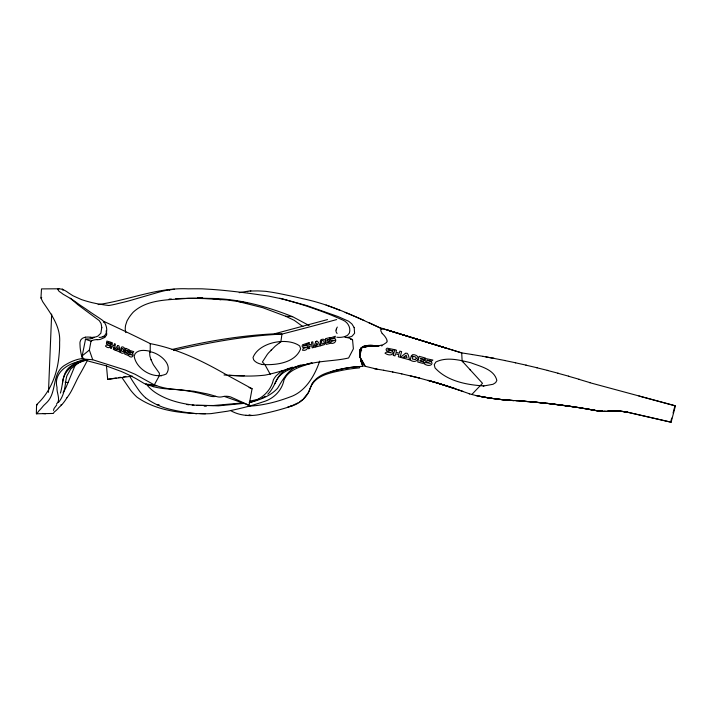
<?xml version="1.0" encoding="UTF-8"?>
<svg xmlns="http://www.w3.org/2000/svg" width="711" height="711" viewBox="0 0 711 711"><rect width="100%" height="100%" fill="white"/><g stroke="black" fill="none" stroke-linecap="round" stroke-linejoin="round"><path stroke-width="1.07" d="M56.551 403.946C61.11 400.044 56.4 392.712 57.013 387.397C53.476 373.79 66.114 364.441 78.023 361.837M145.675 384.144L154.358 384.767L159.246 375.87L159.397 373.248L153.505 364.912A42.216 23.632 33.1 0 1 152.643 363.25C151.061 359.659 148.608 355.047 150.208 351.341L150.261 343.635L141.569 339.325A1195.698 219.512 11.8 0 0 107.281 322.99L103.815 321.408L103.406 322.154M85.516 337.227L85.16 337.298A25.365 15.509 -89.1 0 0 82.307 338.392L80.761 339.974L80.076 341.875A4.382 2.293 -88.8 0 0 79.952 343.475L80.139 347.324A37.807 23.116 -89.1 0 0 82.307 358.46L78.326 359.259A142.689 74.628 -88.8 0 0 65.847 364.601C51.556 372.04 57.271 391.077 47.513 401.759A329.389 104.801 -88.3 0 1 44.251 404.941L43.282 405.928A401.431 80.894 -88 0 1 38.59 411.198L36.99 413.615A86.946 6.595 -87.8 0 1 36.35 413.722L36.572 404.692C50.57 391.921 57.582 373.559 59.102 354.585A42.811 18.21 -88.5 0 0 59.617 342.284C60.764 326.625 50.908 313.835 42.687 301.695L40.945 297.98L41.505 288.897L58.942 288.79M48.464 392.312L51.663 314.075M60.399 393.085C63.386 383.771 61.928 371.569 71.535 365.685A150.51 62.124 -88.5 0 1 75.837 362.717L77.632 361.837A146.759 74.593 -88.8 0 1 84.689 359.259M62.47 383.673C62.719 374.457 69.127 366.752 77.463 363.348A175.439 89.168 -88.8 0 1 85.231 360.53L86.431 360.219M470.3 369.96L469.767 369.382M336.019 330.313L336.33 329.122M153.336 386.66L144.431 383.62L136.174 378.714A487.888 282.151 -85.8 0 0 121.252 371.462L105.601 365.667L89.159 361.312L83.374 359.073L82.192 355.838L85.56 339.111A30.253 18.619 -86.5 0 1 87.942 338.987A28.751 17.695 -86.5 0 0 90.812 338.756L94.225 337.432M227.333 375.23L252.085 388.757L249.054 405.252L230.782 397.014A75.89 33.026 -83.8 0 0 228.764 396.498L228.08 396.382A72.469 32.048 -83.9 0 0 222.525 396.711L222.019 396.836A54.205 24.352 -84 0 1 216.348 396.489L216.082 396.409A656.537 302.539 -84.2 0 0 207.256 393.912L193.854 391.246L176.63 389.557A258.075 134.797 -85 0 1 167.405 388.499L165.53 388.135A261.728 140.502 -85.2 0 1 158.029 386.206L153.132 384.242L135.303 374.359L125.252 370.022L92.723 359.739L89.346 350.07L90.999 341.182L91.648 340.782M101.789 327.469L100.855 333.237L97.869 336.143A20.343 15.882 -80.5 0 1 90.253 337.227M361.268 361.801L361.464 360.957M270.216 374.244L264.981 364.734L262.412 361.979L267.336 354.371A42.216 19.944 -31.5 0 1 268.598 352.843L275.273 346.106L280.872 341.751L281.956 334.099L293.767 331.05A1195.698 176.586 -6.8 0 0 336.65 319.568M149.701 352.46L149.897 351.723C158.411 352.647 173.715 364.13 166.276 373.959C154.083 380.003 136.05 369.178 134.175 356.14L135.223 353.465C139.027 349.314 145.284 350.185 150.208 351.341M381.931 328.358L461.697 352.878L462.141 361.037L482.502 383.318L471.873 394.427M461.217 352.825L472.531 354.576M476.281 395.618L469.127 393.778M360.939 349.492L361.464 347.528L367.685 346.319A30.253 30.226 -72.8 0 1 371.56 346.293A28.92 28.884 -73 0 0 362.486 347.146M364.139 364.334L359.597 356.442L361.935 347.626L368.174 346.373A30.253 30.226 -77.6 0 1 372.04 346.346A28.769 28.733 -77.4 0 0 376.679 346.257L383.185 344.711L386.695 342.409A2.986 2.986 0 0 0 387.051 341.253M670.624 422.201L671.708 418.095M673.059 412.975L674.952 405.794L638.896 396.018M627.146 412.202A73.455 72.62 -75.9 0 0 610.242 411.074L607.612 411.242A53.503 53.076 -76 0 0 608.723 411.189A72.469 71.464 -75.8 0 1 620.987 411.314L622.534 411.473A75.89 74.735 -75.8 0 1 627.155 412.176L671.113 422.21L675.45 405.803L589.481 382.607M262.715 364.583C259.471 363.863 255.693 362.797 253.658 359.828L253.018 357.562C258.813 342.258 287.226 336.747 299.704 345.964L300.637 348.763C295.252 363.054 275.557 365.472 262.11 364.45M319.683 361.135C314.946 374.946 306.61 389.877 292.577 396C278.099 401.617 262.946 405.785 247.33 406.203M267.86 394.178C276.25 386.251 276.792 371.364 289.928 368.076M53.441 410.398L54.116 408.381L56.729 404.941M303.401 398.889L308.378 392.596L311.471 385.113A19.428 16.086 -83.9 0 1 312.28 383.638C318.75 373.035 332.295 371.444 343.271 368.654A146.759 137.134 -83.9 0 1 359.597 366.52L362.903 366.343A37.807 36.732 -83.9 0 1 360.281 357.589M310.236 388.224C307.294 397.929 298.247 405.03 288.444 406.834M75.544 364.316L67.198 384.615A48.783 16.815 -87 0 1 63.137 392.579M274.917 383.673C279.165 371.062 293.67 367.383 305.135 364.503M359.97 366.503L359.464 367.916L357.251 368.102A175.439 163.921 -83.9 0 0 342.915 370.155C330.793 372.777 314.662 375.132 310.058 388.73M151.212 360.166L151.034 359.615M360.077 356.309A37.807 36.732 -83.9 0 1 359.917 355.029L359.739 351.163A4.355 4.07 -83.9 0 1 360.024 349.572L361.224 347.732L363.739 346.293A25.365 24.645 -83.9 0 1 368.316 345.439L369.258 345.377A24.841 24.707 6.1 0 1 374.901 345.733A20.343 20.228 6.1 0 0 378.981 346.061M62.39 289.733L62.435 289.199L59.315 288.835A581.411 41.985 -87.5 0 0 58.222 288.835L57.787 289.421A518.017 30.413 -87.8 0 1 58.755 290.968L59.502 291.643A655.729 119.715 -88 0 1 62.995 294.141L71.784 299.242A758.13 306.574 -88.5 0 1 78.37 303.926L80.698 305.561A683.102 342.711 -88.7 0 1 90.928 312.529L93.665 314.36A634.319 374.359 -89 0 1 102.26 320.11C106.801 323.585 108.979 332.935 103.53 336.41A21.961 12.958 -89 0 1 99.105 337.37M311.471 385.113L312.28 383.638M58.355 402.542C63.812 396.391 64.959 387.833 65.945 379.985A19.428 5.786 -88.2 0 1 66.923 375.764L70.816 368.858L78.894 362.681A145.826 73.162 -88.7 0 1 84.076 360.388M380.812 329.006L381.46 328.26L461.697 352.896M66.941 397.778L65.456 400.071A91.915 31.675 -87 0 1 62.55 403.866L61.804 404.71A97.363 33.559 -87 0 1 59.511 406.959L58.826 407.625A112.978 23.481 -87.3 0 1 57.298 409.367A224.205 46.597 -87.3 0 1 54.24 411.962A268.971 19.428 -87.5 0 1 53.316 413.455L36.563 413.775M89.346 350.07L82.192 355.838M381.94 328.331L381.292 329.086A2.986 2.977 0 0 0 380.812 330.873L382.216 333.539M271.131 350.008L271.664 349.492M40.945 297.98L41.736 297.349M97.3 339.654A28.769 17.811 -86.5 0 0 100.189 339.423L104.259 337.707L106.454 335.316A2.986 1.813 -86.3 0 0 106.703 334.152M302.85 399.413L299.784 401.751M280.898 341.742L279.414 342.826M281.84 370.733L276.206 375.764A19.428 19.357 69.7 0 0 273.344 379.985C270.669 391.628 260.546 400 249.17 402.595M265.256 396.276L261.701 398.48M297.936 402.897L292.621 405.403M42.731 413.473L45.557 413.775M336.854 337.227A21.961 20.157 88 0 0 345.279 336.419L345.43 336.356M301.029 364.965C289.048 367.942 283.325 378.732 277.521 388.33C270.233 396.214 259.639 400.009 249.463 402.542M247.375 291.723L247.819 291.537M361.935 347.626L362.966 347.252A28.92 28.884 -77.4 0 1 372.04 346.381A28.751 28.733 -77.6 0 0 376.679 346.239M290.746 367.774L292.381 367.152M345.315 336.41L347.546 335.29L349.368 333.103C351.056 327.744 347.901 322.172 342.924 320.11A634.319 582.211 88 0 0 329.433 314.36L324.749 312.529A683.102 652.014 86.3 0 0 305.019 305.561L299.775 303.926A758.13 743.83 82.8 0 0 283.52 299.242L268.811 296.132L255.036 294.141A655.729 654.831 -49.2 0 0 235.448 291.643L229.306 290.968A518.017 510.631 -76.6 0 0 212.109 289.421L202.226 288.835A581.411 555.655 -81.6 0 0 188.193 288.835C157.193 287.297 128.327 300.291 98.136 304.592M290.239 406.185L291.821 405.661M287.999 406.834L289.421 406.425M327.513 319.577L274.366 333.832C239.847 335.548 205.675 341.467 172.106 349.501M306.503 364.156L308.592 363.623M239.216 292.674L248.93 291.039L257.746 290.915A581.411 328.633 -83.9 0 1 266.03 291.368L272.037 292.274A518.017 346.15 -83.9 0 1 283.556 294.452L287.919 295.367A655.729 495.54 -83.9 0 1 302.531 298.656C330.588 304.335 356.522 317.124 382.358 328.989A634.319 611.993 -83.9 0 0 368.565 322.483M249.943 401.128L259.293 399.084M173.537 350.523C209.23 342.56 245.339 335.752 281.956 334.099L274.366 333.832M60.906 404.817L61.697 404.586M106.454 365.721L107.681 379.354L116.24 377.968M118.373 377.621L120.514 377.274M123.723 376.75L125.856 376.403M250.183 291.021L250.912 290.906M85.071 337.298L85.818 337.183A24.841 19.393 -80.5 0 1 90.253 337.236M244.149 403.368L218.33 405.839L192.201 405.057M132.362 376.128L107.681 379.354M174.364 289.199L167.094 290.204A143.542 120.248 -84.8 0 0 156.758 292.781L133.481 299.544A361.623 232.284 -86.1 0 1 121.91 302.619L118.39 303.473A371.16 193.392 -86.5 0 1 108.827 305.508A371.16 265.505 -85.7 0 1 95.905 303.473L91.968 302.619A361.623 218.179 -86.2 0 1 81.347 299.544L72.913 295.732L68.363 292.781A143.542 49.468 -87 0 0 64.257 290.204L62.435 289.199M483.942 385.931L493.025 384.287L495.683 382.589L496.847 380.447C494.261 369.24 480.041 366.378 470.806 362.752C459.582 360.095 446.775 356.602 435.914 361.979L434.252 364.619L435.008 367.863C447.032 381.185 466.745 384.918 483.942 385.931L483.133 385.975M359.597 366.52L356.3 366.778A142.689 134.183 -83.9 0 0 333.726 370.911M169.147 299.109L171.315 298.976M231.004 410.816C240.718 416.282 252.476 416.575 263.052 413.749A401.431 308.387 -83.9 0 0 280.685 409.429L283.573 408.585A329.389 276.641 -83.9 0 0 292.177 405.874M161.299 375.897L160.864 375.968M175.653 298.718L182.194 298.46A480.485 460.657 -81.3 0 1 204.572 298.611L226.96 299.935L243.997 302.335M121.848 377.443L130.513 390.063A56.738 34.821 76.9 0 0 137.072 397.2C156.758 411.082 182.078 413.509 205.488 413.775M196.565 405.412L213.451 405.519L243.286 402.879M204.199 406.159L206.323 406.23M224.027 374.981L237.856 375.692A258.075 197.818 -86.8 0 0 251.481 376.03L254.183 375.95A261.728 197.72 -87.1 0 0 264.972 375.141C280.09 372.253 294.514 366.192 309.8 363.765C322.554 360.575 335.859 360.975 348.603 357.98L353.376 348.808L352.558 339.787L351.883 339.307M197.791 297.554L202.671 297.811M199.747 413.571L202.688 413.722A86.946 85.933 -75.4 0 0 211.078 413.615L227.556 411.198A401.431 401.128 -31.3 0 0 250.005 405.937L253.489 404.941A329.389 327.593 74.2 0 0 263.417 401.759C273.637 398.764 281.92 390.552 283.982 379.985C287.999 370.813 298.149 367.329 306.983 364.61A142.689 135.108 86.8 0 1 312.191 362.974M228.986 375.328L230.906 375.444A258.68 194.787 -87.2 0 0 244.273 375.772M495.789 398.88A258.075 257.364 -76.6 0 0 513.44 400.524L527.553 401.546M516.088 400.746L520.736 401.04A664.118 662.163 -73.9 0 1 547.994 403.466L575.27 407.056A674.33 670.9 -74.2 0 0 548.021 403.466L533.899 402.044M236.576 301.135L262.661 307.659L285.609 316.226L292.603 316.688L309.116 325.522M65.163 382.322L68.158 382.527M102.357 336.57L105.486 336.792M83.374 359.073L92.723 359.739M148.119 385.175L156.749 385.789M159.148 404.817L156.571 404.586M196.494 413.775L194.494 413.455A268.971 257.053 -81.6 0 1 183.287 411.989L183.154 411.962A224.205 203.293 -83.6 0 1 170.4 409.367A112.978 102.437 -83.6 0 1 164.099 407.625L162.224 406.959A97.363 81.569 -84.8 0 1 156.98 404.71L155.282 403.866A91.915 77.001 -84.8 0 1 148.75 400.071L145.559 397.778M541.195 402.764L520.256 400.96A664.118 662.172 -76.5 0 1 547.506 403.421M211.869 298.496L220.872 299.758M193.925 405.128C180.896 403.626 167.743 400.355 156.536 393.307A48.783 40.874 -84.8 0 1 146.679 384.633L146.306 384.136M186.771 404.497L188.93 404.79M574.79 406.994L547.541 403.404A674.33 670.908 -76.2 0 1 574.781 407.012L582.078 408.114M374.315 368.707L384.002 370.333M581.58 408.078L595.649 410.46A53.503 53.076 -74.4 0 0 602.457 411.269M472.042 354.513L483.338 356.407M377.221 369.213L364.859 366.209L364.05 364.876M481.711 396.702L484.422 397.182M588.379 409.225L595.16 410.425A53.503 53.076 -76 0 0 603.097 411.296A54.205 53.521 -75.8 0 1 595.16 410.416M482.858 356.353L494.136 358.388L485.897 356.895M383.522 370.28L392.952 372.013M493.656 358.335L504.908 360.513M245.019 302.504L247.019 302.913M478.69 396.089L475.81 395.52L478.681 396.107A261.728 261.31 -73.4 0 0 492.741 398.498M392.472 371.96L401.875 373.87M462.879 361.846L462.079 360.637M504.428 360.459L515.662 362.788M85.258 339.174L90.999 341.182M150.261 343.635C177.51 348.763 202.564 361.01 226.391 374.724M515.173 362.734L526.38 365.196M251.845 415.508L251.223 415.366A268.971 152.03 -83.9 0 1 249.046 414.815M401.395 373.808L419.623 378.074M603.595 411.322A53.503 53.076 -74.4 0 0 609.22 411.207A72.469 71.464 -74.6 0 1 621.476 411.349L623.023 411.509A75.89 74.726 -74.6 0 1 627.644 412.211L671.113 422.21M350.496 339.254L352.558 339.787M525.9 365.152L537.072 367.756M410.283 375.826L419.143 377.994M536.583 367.703L547.728 370.449M279.779 298.229L306.734 305.561L337.885 316.502L348.692 321.265L351.927 323.985L354.238 327.647M547.239 370.404L558.348 373.284M419.135 378.012L437.194 382.962L463.172 391.45M557.859 373.248L568.933 376.27M436.438 382.776L427.951 380.349A487.888 487.879 87.7 0 1 454.089 388.393L469.615 393.832M568.445 376.226L579.474 379.381M436.723 382.865L454.089 388.375M578.985 379.354L589.97 382.642M249.054 405.252L224.809 396.587A73.455 33.524 -84.1 0 0 224.116 396.382M292.603 316.688C265.834 305.979 237.474 298.442 208.465 298.389A402.124 384.304 -81.6 0 0 188.06 298.309C169.609 300.086 147.986 298.682 133.321 312.076A50.25 32.271 -86.1 0 0 129.047 317.506L127.073 320.803L125.634 325.123A12.78 8.212 -86.1 0 0 125.26 329.788L125.829 332.624M249.117 387.513L252.085 388.757M285.609 316.226L294.247 320.332L302.913 326.625M70.265 298.229L78.281 305.055L99.3 320.643L101.122 323.638L101.797 327.647M337.067 333.503L336.134 331.904A2.986 2.089 -88.4 0 1 335.992 330.722M360.85 359.89L362.868 363.01M361.668 361.117L364.041 364.894M363.303 362.983L359.597 356.469M363.357 363.063L363.748 363.694M364.139 364.316L365.285 366.227M129.793 376.368L131.775 379.718A388.846 291.261 -85.5 0 0 138.378 389.637A56.782 42.536 -85.5 0 0 145.568 397.769M360.815 360.13A35.47 33.044 -83.9 0 0 361.152 361.392L361.517 362.646A38.909 37.541 -83.9 0 0 362.903 366.343M361.144 347.821L361.597 350.656M354.167 327.469L354.602 333.237L352.132 336.143A20.343 15.74 80.6 0 1 345.99 337.37M387.06 340.845L386.775 339.618A15.838 15.829 -84.2 0 0 385.611 337.449A18.406 18.388 -77.4 0 0 382.216 333.539M106.712 333.743L106.57 332.535A15.838 9.599 -86.3 0 0 106.081 330.926M345.786 337.449A28.92 19.819 -88.6 0 1 351.892 339.289M336.312 329.113A15.838 11.047 -88.4 0 1 337.325 327.078M345.786 337.432A28.769 19.712 -88.6 0 1 344.986 337.352M66.941 397.769A56.782 27.151 -86.6 0 0 72.078 389.646A388.846 185.935 -86.6 0 0 76.957 379.718L78.699 376.368A373.044 225.067 -86.2 0 0 87.551 360.13M37.496 404.701A153.123 8.799 -87.5 0 1 36.572 404.701M309.632 363.348A175.439 167.058 86.5 0 1 311.418 362.93M91.292 338.383A26.325 15.535 -89 0 1 94.074 337.298M215.735 396.391A53.503 25.596 -84.4 0 1 209.736 396.009L199.951 393.343A674.33 336.898 -84.7 0 0 186.353 390.712A664.118 345.395 -84.9 0 0 172.142 389.184L168.543 388.97A258.68 139.676 -85.2 0 1 153.336 386.66M91.639 340.765A28.92 17.908 -86.5 0 1 97.3 339.671M627.644 412.211A73.455 72.62 -74.5 0 0 610.731 411.091L608.101 411.287A54.205 53.521 -74.6 0 1 595.649 410.469M428.431 380.429A487.888 487.879 -58.4 0 1 454.569 388.455M575.848 407.145A656.537 649.57 -74.5 0 1 595.045 410.371M446.099 348.097A1195.698 2.097 17.1 0 1 387.557 330.082M376.199 346.186A28.751 28.733 -72.8 0 1 371.426 346.284M387.086 329.993A1195.698 2.097 17.1 0 1 445.619 347.999M575.368 407.083A656.537 649.578 -75.9 0 1 594.556 410.318M605.363 411.331A53.503 53.076 -76 0 1 604.234 411.322M513.44 400.542A258.68 258.315 -77.1 0 1 485.222 397.325M361.152 361.392A35.559 33.221 -83.9 0 1 360.53 358.859M359.935 355.02A35.559 33.221 -83.9 0 1 359.73 351.163A4.382 4.124 -83.9 0 1 360.024 349.572M363.739 346.275A26.325 25.4 -83.9 0 1 374.901 345.75A21.961 21.188 -83.9 0 0 376.528 345.955M330.615 371.826A150.51 134.05 -83.9 0 1 339.947 369.356M382.216 345.742A20.343 20.228 6.1 0 1 381.416 345.866M326.073 305.037A758.13 672.028 -83.9 0 1 340.409 310.503M345.146 312.405A683.102 636.407 -83.9 0 1 363.925 320.394M313.222 382.216A19.428 16.086 -83.9 0 1 314.155 381.025M251.374 415.535A86.946 59.2 -83.9 0 1 245.597 415.331M303.526 345.768C309.561 343.182 308.743 351.634 302.539 350.23L303.188 348.55L306.619 347.27L302.744 347.359L302.104 346.221L302.468 344.826L307.268 343.182L306.619 344.871L303.526 345.768M331.646 338.8C337.681 336.223 336.854 344.675 330.659 343.262L331.308 341.591L334.739 340.311L330.864 340.4L330.224 339.263L330.588 337.867L335.388 336.223L334.73 337.903L331.646 338.8M388.046 349.759C397.325 351.118 392.001 358.113 385.007 353.18L386.526 352.034L391.459 352.914L386.437 350.665L386.082 349.234L387.113 348.159L393.947 349.536L392.419 350.701L388.046 349.759M427 360.273C436.278 361.623 430.955 368.627 423.96 363.694L425.48 362.539L430.413 363.428L425.391 361.17L425.036 359.739L426.067 358.673L432.901 360.05L431.373 361.206L427 360.273M107.397 342.64C112.365 343.262 110.249 350.852 105.495 346.141L106.428 344.951L109.334 345.688L106.41 343.582L106.881 341.076L110.907 342.249L109.965 343.449L107.397 342.64M130.255 352.034C135.223 352.656 133.108 360.237 128.353 355.536L129.295 354.345L132.193 355.082L129.278 352.976L129.74 350.461L133.766 351.643L132.833 352.843L130.255 352.034M325.585 342.151L324.367 344.613L320.688 345.733L320.305 342.169L321.568 341.849L321.799 343.946C326.296 344.035 323.905 338.196 320.226 341.493L320.865 339.814C322.847 338.489 325.976 339.467 325.585 342.151M124.016 350.399L123.341 351.669L121.554 351.163L121.945 349.083L120.914 348.666L120.257 352.203C124.958 356.602 127.269 346.941 121.963 346.799L121.039 347.999L123.456 349.021L124.016 350.399M416.406 358.335L415.331 359.579L412.3 358.984L412.86 356.922L411.109 356.442L410.158 359.97C417.277 365.17 422.183 354.913 412.789 354.62L411.287 355.784L415.402 356.922L416.406 358.335M111.387 342.444L110.321 348.123L111.351 348.55L111.743 346.426L113.716 347.244L113.325 349.359L114.347 349.776L115.404 344.097L114.382 343.68L113.991 345.768L112.018 344.959L112.409 342.871L111.387 342.444M125.749 348.346L124.683 354.025L127.624 355.233L128.558 354.042L125.989 352.985L126.114 352.309L127.864 353.02L128.798 351.829L126.389 350.843L126.505 350.247L128.407 351.03L129.349 349.83L125.749 348.346M394.756 349.759L393.236 355.402L394.987 355.873L395.556 353.767L398.915 354.673L398.347 356.78L400.089 357.251L401.617 351.607L399.866 351.136L399.306 353.207L395.947 352.309L396.507 350.23L394.756 349.759M419.232 356.362L417.713 362.006L422.707 363.357L424.236 362.201L419.854 361.019L420.041 360.353L423.009 361.152L424.529 359.997L420.432 358.895L420.592 358.3L423.836 359.171L425.365 358.015L419.232 356.362M315.755 341.733L313.693 347.466L315.266 347.075L316.715 343.084L317.995 344.879L316.297 345.297L315.693 346.968L320.474 345.786C319.328 345.199 317.524 338.791 315.755 341.733M329.94 337.574L329.291 339.254L326.944 339.831L327.016 340.436L329.975 339.707L329.317 341.378L327.176 341.911L327.247 342.595L330.411 341.813L329.753 343.484L326.145 344.382L325.522 338.667L329.94 337.574M117.635 345.697L114.569 349.865L115.84 350.39L117.99 347.492L118.47 349.883L117.084 349.314L116.186 350.532L120.079 352.132C118.995 351.261 120.283 344.222 117.635 345.697M405.439 353.314L400.462 357.357L402.63 357.935L406.123 355.136L407.039 357.553L404.683 356.922L403.226 358.095L409.856 359.89C408.514 358.495 408.869 351.616 405.439 353.314M309.116 342.729L307.854 343.04L308.476 348.754L309.747 348.443L309.507 346.31L311.933 345.715L312.165 347.848L313.427 347.528L312.804 341.813L311.542 342.124L311.774 344.231L309.347 344.826L309.116 342.729M169.938 289.733L168.925 289.67L169.929 289.733M63.421 289.733L62.417 289.67L63.43 289.733M496.269 398.969L492.27 398.4A261.728 261.31 -77 0 1 478.21 396.018L485.702 397.378A258.68 258.315 -73.3 0 0 513.92 400.595A258.075 257.364 -73.8 0 1 496.269 398.969"/></g></svg>
